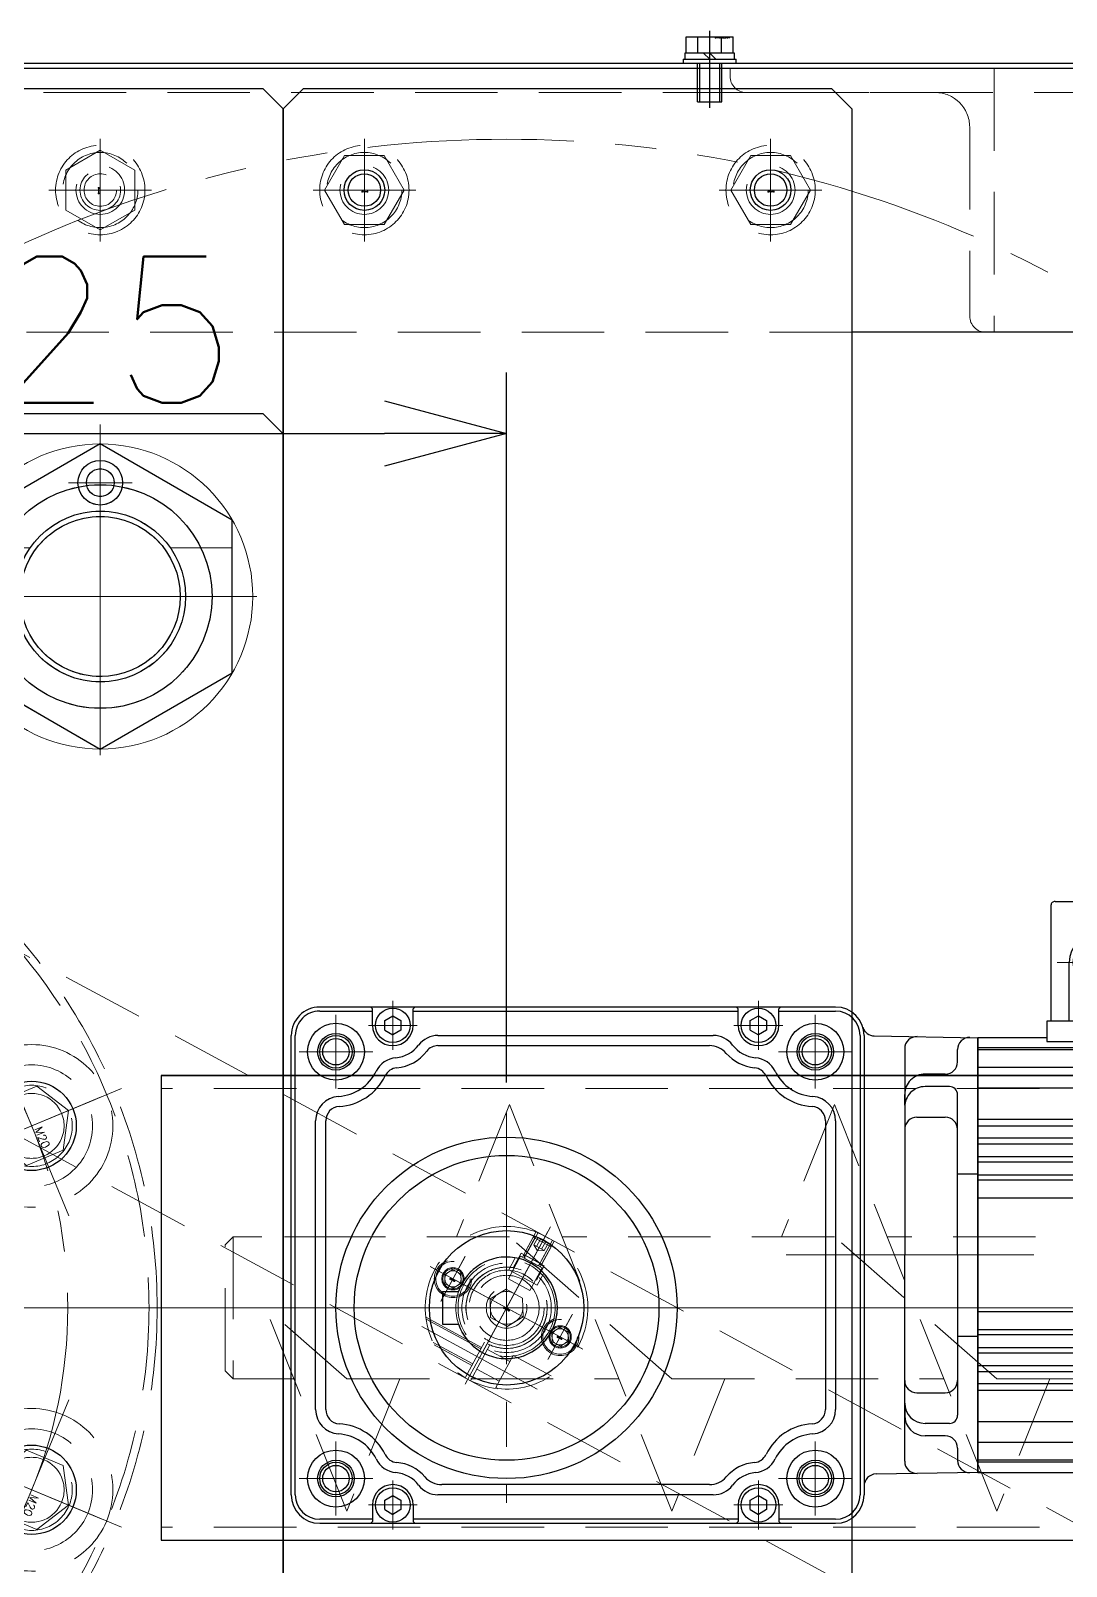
# Model space of a CAD drawing. Header units: millimetres. Extents: x 0 to 49006, y -7876 to 6995.
# Drawn here: x 4443.8 to 4698.7, y 6032.5 to 6410.3 of the extents above; entities that cross this region are included whole.
import ezdxf

# ---------------------------------------------------------------- set-up
doc = ezdxf.new("R2010")
doc.units = ezdxf.units.MM
doc.header["$LTSCALE"] = 3.2
doc.header["$PDMODE"] = 99
doc.header["$PDSIZE"] = 1
for name, pattern in [('CENTER2', [28.575, 19.05, -3.175, 3.175, -3.175]), ('HIDDEN', [9.525, 6.35, -3.175]), ('PHANTOM2', [31.75, 15.875, -3.175, 3.175, -3.175, 3.175, -3.175])]:
    doc.linetypes.add(name, pattern=pattern)
for name, color, linetype, lineweight in [('04_HIDDEN', 2, 'HIDDEN', 13), ('05_CENTER', 4, 'CENTER2', 13), ('06_PHANTOM', 2, 'PHANTOM2', 13), ('08_DIM', 3, 'Continuous', 13)]:
    doc.layers.add(name, color=color, linetype=linetype, lineweight=lineweight)
doc.layers.add('10_DRAFT', color=8, linetype='Continuous', lineweight=0, plot=False)
doc.layers.add('10_補助線', color=8, linetype='Continuous', lineweight=13, plot=False)
doc.styles.add('KSS_TXT', font='txt.shx', dxfattribs={"bigfont": 'extfont2.shx'})
doc.styles.add('KSS_TXT_L', font='txt.shx', dxfattribs={"height": 36, "bigfont": 'extfont2.shx'})
doc.dimstyles.new('KSS_DIM', dxfattribs={"dimscale": 12, "dimtxt": 3, "dimasz": 2.5, "dimexe": 1.25, "dimexo": 0.625, "dimtad": 1, "dimdsep": 46, "dimtxsty": 'KSS_TXT', "dimblk": 'OPEN30', "dimcen": 0, "dimazin": 2, "dimtfac": 0.75, "dimtmove": 0, "dimatfit": 3, "dimldrblk": 'OPEN30', "dimfxl": 1.25, "dimtolj": 1, "dimarcsym": 0})

# ---------------------------------------------------------------- blocks, each defined once
blk = doc.blocks.new('A$C58B96D6E_1_1')
at = {"color": 0}
for p, q in [((-450, 57.15), (-860, 57.15)), ((-860, 57.15), (-860, -57.15)), ((-450, -57.15), (-860, -57.15))]:
    blk.add_line(p, q, dxfattribs=at)
at = {"layer": '04_HIDDEN'}
for p, q in [((-400, 53.95), (-860, 53.95)), ((-400, -53.95), (-860, -53.95))]:
    blk.add_line(p, q, dxfattribs=at)
at = {"layer": '05_CENTER'}
blk.add_line((65, 0), (-869.41, 0), dxfattribs=at)
blk = doc.blocks.new('A$C20A5001D_1_1')
blk.add_blockref('A$C58B96D6E_1_1', (150, 0))
blk = doc.blocks.new('A$C0973135B_1_1')
at = {"color": 0}
for p, q in [((-1130, 50), (-1143, 17.5)), ((-1090, -50), (-1130, 50)), ((-1050, 50), (-1063, 17.5)), ((-1010, -50), (-1050, 50)), ((-1200, 15.5), (-1198, 17.5)), ((-1200, -15.5), (-1200, 15.5)), ((-1198, 17.5), (-1198, -17.5)), ((-1090, -17.5), (-1130, 17.5)), ((-1010, -17.5), (-1050, 17.5)), ((-1170, -17.5), (-1190, 0)), ((-1170, -50), (-1190, 0)), ((-1200, -15.5), (-1198, -17.5)), ((-1157, -17.5), (-1170, -50)), ((-1077, -17.5), (-1090, -50)), ((-997, -17.5), (-1010, -50))]:
    blk.add_line(p, q, dxfattribs=at)
for points in [[(-1165, 17.5), (-1198, 17.5)], [(-1130, 17.5), (-1197, 17.5)], [(-1050, 17.5), (-1117, 17.5)], [(-970, 17.5), (-1037, 17.5)], [(-1198, -17.5), (-1183, -17.5)], [(-1170, -17.5), (-1103, -17.5)], [(-1090, -17.5), (-1023, -17.5)], [(-1010, -17.5), (-943, -17.5)]]:
    blk.add_lwpolyline(points, dxfattribs=at)
at = {"layer": '10_DRAFT'}
blk.add_line((-1205.58, 0), (-55, 0), dxfattribs=at)
blk = doc.blocks.new('A$C27B61310_1_1')
for p, q in [((-460, 117.15), (-460, 2.85)), ((-460, 2.85), (-210, 2.85))]:
    blk.add_line(p, q)
blk.add_lwpolyline([(-210, 117.15), (-460, 117.15), (-460, 117.15), (-210, 117.15)], close=True)
at = {"layer": '04_HIDDEN'}
for name, p in [('A$C20A5001D_1_1', (250, 60)), ('A$C0973135B_1_1', (755.7, 60))]:
    blk.add_blockref(name, p, dxfattribs=at)
blk = doc.blocks.new('A$C71336A15_1_1')
at = {"color": 0}
for radius in [27.5, 21, 19.69]:
    blk.add_circle((0, 0), radius, dxfattribs=at)
at = {"layer": '05_CENTER'}
for p, q in [((0, 31.5), (0, -31.5)), ((-31.5, 0), (31.5, 0))]:
    blk.add_line(p, q, dxfattribs=at)
blk = doc.blocks.new('M6Za_1_1')
at = {"color": 0}
for radius in [5.5, 3.4]:
    blk.add_circle((0, 0), radius, dxfattribs=at)
at = {"layer": '05_CENTER'}
for p, q in [((0, -7.84), (0, 7.84)), ((7.84, 0), (-7.84, 0))]:
    blk.add_line(p, q, dxfattribs=at)
blk = doc.blocks.new('A$C51C205AC_1_1')
at = {"color": 0}
blk.add_lwpolyline([(-18.76, 32.5), (-37.53, 0), (-18.76, -32.5), (18.76, -32.5), (37.53, 0), (18.76, 32.5)], close=True, dxfattribs=at)
for radius in [21, 19.69]:
    blk.add_circle((0, 0), radius, dxfattribs=at)
at = {"layer": '04_HIDDEN'}
for p, q in [((-12, 32.5), (-12, 17.23)), ((-12, -32.5), (-12, -17.23))]:
    blk.add_line(p, q, dxfattribs=at)
at = {"layer": '05_CENTER'}
for p, q in [((0, 38.54), (0, -38.54)), ((-42.28, 0), (42.28, 0))]:
    blk.add_line(p, q, dxfattribs=at)
at = {"layer": '10_補助線'}
blk.add_circle((0, 0), 37.53, dxfattribs=at)
blk.add_blockref('M6Za_1_1', (-28, 0))
blk = doc.blocks.new('A$C2D89044D_1_1')
at = {"color": 0}
blk.add_lwpolyline([(-215, 170), (215, 170), (220, 165), (220, -165), (215, -170), (-215, -170), (-220, -165), (-220, 165)], close=True, dxfattribs=at)
blk.add_circle((-175, 125), 21, dxfattribs=at)
at = {"layer": '05_CENTER'}
for p, q in [((-175, 156.5), (-175, 93.5)), ((-206.5, 125), (-143.5, 125))]:
    blk.add_line(p, q, dxfattribs=at)
blk = doc.blocks.new('A$C38C1621E_1_1')
for name, p in [('A$C2D89044D_1_1', (0, 0)), ('A$C51C205AC_1_1', (-175, 125))]:
    blk.add_blockref(name, p)
at = {"layer": '04_HIDDEN'}
blk.add_blockref('A$C71336A15_1_1', (-175, 125), dxfattribs=at)
blk = doc.blocks.new('A$C41B401EE_1_1')
blk.add_blockref('A$C38C1621E_1_1', (0, 0))
blk = doc.blocks.new('A$C491655AE_1_1')
at = {"color": 0, "linetype": 'CENTER2'}
for p, q in [((0, -12.64), (0, 12.64)), ((-12.64, 0), (12.64, 0))]:
    blk.add_line(p, q, dxfattribs=at)
at = {"color": 0}
for p, q in [((-9.81, 0), (-4.91, 8.5)), ((-4.91, 8.5), (4.91, 8.5)), ((4.91, 8.5), (9.81, 0)), ((-4.91, -8.5), (-9.81, 0)), ((9.81, 0), (4.91, -8.5)), ((4.91, -8.5), (-4.91, -8.5))]:
    blk.add_line(p, q, dxfattribs=at)
for radius in [11, 9.25]:
    blk.add_circle((0, 0), radius, dxfattribs=at)
at = {"layer": '10_DRAFT', "style": 'KSS_TXT_L'}
blk.add_text('BT-M10', height=0.3, dxfattribs=at).set_placement((-0.7, -0.54))
blk = doc.blocks.new('M10Tz_1_1')
at = {"color": 0}
for radius in [5, 4]:
    blk.add_circle((0, 0), radius, dxfattribs=at)
at = {"layer": '05_CENTER'}
for p, q in [((0, -8.34), (0, 8.34)), ((8.34, 0), (-8.34, 0))]:
    blk.add_line(p, q, dxfattribs=at)
blk = doc.blocks.new('A$C65E52C81_1_1')
at = {"color": 0}
blk.add_lwpolyline([(-295, 170), (295, 170), (300, 165), (300, -165), (295, -170), (-295, -170), (-300, -165), (-300, 165)], close=True, dxfattribs=at)
for centre, radius in [((-175, 125), 21), ((-44.77, 108.09), 11), ((44.77, 108.09), 11)]:
    blk.add_circle(centre, radius, dxfattribs=at)
at = {"layer": '04_HIDDEN'}
blk.add_circle((0, 0), 139, dxfattribs=at)
at = {"layer": '05_CENTER'}
for p, q in [((-175, 156.5), (-175, 93.5)), ((0, -150.05), (0, 150.05)), ((-206.5, 125), (-143.5, 125)), ((-37.67, 90.94), (-51.88, 125.25)), ((37.67, 90.94), (51.88, 125.25))]:
    blk.add_line(p, q, dxfattribs=at)
blk.add_circle((0, 0), 117, dxfattribs=at)
at = {"layer": '04_HIDDEN'}
blk.add_blockref('M10Tz_1_1', (-275, 125), dxfattribs=at)
blk = doc.blocks.new('A$C3C06132C_1_1')
for name, p in [('A$C65E52C81_1_1', (0, 0)), ('A$C71336A15_1_1', (-175, 125))]:
    blk.add_blockref(name, p)
at = {"layer": '04_HIDDEN'}
for name, p in [('A$C51C205AC_1_1', (-175, 125)), ('A$C491655AE_1_1', (-275, 125))]:
    blk.add_blockref(name, p, dxfattribs=at)
blk = doc.blocks.new('A$C3E8602F1_1_1')
at = {"color": 0}
for centre, radius in [((-44.77, 108.09), 10), ((44.77, 108.09), 10), ((-44.77, 108.09), 8), ((44.77, 108.09), 8), ((-21.5, 37.24), 21), ((21.5, 37.24), 21), ((-108.09, 44.77), 10), ((108.09, 44.77), 10), ((-108.09, 44.77), 8), ((-21.5, 37.24), 15), ((21.5, 37.24), 15), ((108.09, 44.77), 8), ((-43, 0), 21), ((0, 0), 21), ((43, 0), 21), ((-43, 0), 15), ((0, 0), 15), ((43, 0), 15), ((-21.5, -37.24), 21), ((21.5, -37.24), 21), ((-21.5, -37.24), 15), ((21.5, -37.24), 15), ((-108.09, -44.77), 10), ((-108.09, -44.77), 8), ((108.09, -44.77), 10), ((108.09, -44.77), 8), ((-44.77, -108.09), 10), ((44.77, -108.09), 10), ((-44.77, -108.09), 8), ((44.77, -108.09), 8)]:
    blk.add_circle(centre, radius, dxfattribs=at)
at = {"layer": '04_HIDDEN'}
blk.add_circle((0, 0), 137, dxfattribs=at)
at = {"layer": '05_CENTER'}
for p, q in [((0, 145.1), (0, -145.1)), ((-51.18, 123.56), (-38.37, 92.63)), ((51.18, 123.56), (38.37, 92.63)), ((0, 8.48), (0, 69.52)), ((-6.24, 10.81), (-36.76, 63.67)), ((6.24, 10.81), (36.76, 63.67)), ((-123.56, 51.18), (-92.63, 38.37)), ((123.56, 51.18), (92.63, 38.37)), ((-145.1, 0), (145.1, 0)), ((-6.24, -10.81), (-36.76, -63.67)), ((6.24, -10.81), (36.76, -63.67)), ((-123.56, -51.18), (-92.63, -38.37)), ((123.56, -51.18), (92.63, -38.37)), ((-51.18, -123.56), (-38.37, -92.63)), ((51.18, -123.56), (38.37, -92.63))]:
    blk.add_line(p, q, dxfattribs=at)
for radius in [117, 43]:
    blk.add_circle((0, 0), radius, dxfattribs=at)
at = {"layer": '10_DRAFT'}
blk.add_circle((0, 0), 63, dxfattribs=at)
blk = doc.blocks.new('M20CBv_1_1')
at = {"color": 0, "linetype": 'CENTER2'}
for p, q in [((0, -23.98), (0, 23.98)), ((23.98, 0), (-23.98, 0))]:
    blk.add_line(p, q, dxfattribs=at)
at = {"color": 0}
blk.add_lwpolyline([(-8.5, 4.91), (-8.5, -4.91), (0, -9.81), (8.5, -4.91), (8.5, 4.91), (0, 9.81)], close=True, dxfattribs=at)
for radius in [20, 15]:
    blk.add_circle((0, 0), radius, dxfattribs=at)
at = {"layer": '10_DRAFT', "style": 'KSS_TXT'}
blk.add_text('M20', height=2, dxfattribs=at).set_placement((0.89, 0.32))
blk = doc.blocks.new('*U169')
at = {"rotation": 22.5}
blk.add_blockref('M20CBv_1_1', (0, 0), dxfattribs=at)
blk = doc.blocks.new('A$C418B5A05_1_1')
at = {"color": 0, "linetype": 'ByBlock', "lineweight": -2, "transparency": 16777216}
for p, rotation in [((44.77, 108.09), 314.9999999999999), ((-108.09, 44.77), 44.99999999999996), ((108.09, 44.77), 270), ((108.09, -44.77), 224.9999999999999), ((-108.09, -44.77), 90), ((-44.77, -108.09), 134.9999999999999), ((44.77, -108.09), 180)]:
    blk.add_blockref('*U169', p, dxfattribs=dict(at, rotation=rotation))
blk.add_blockref('A$C3E8602F1_1_1', (0, 0))
blk.add_blockref('*U169', (-44.77, 108.09), dxfattribs=at)
blk = doc.blocks.new('A$C6C7143FB_1_1')
blk.add_blockref('A$C3C06132C_1_1', (0, 0))
at = {"layer": '04_HIDDEN'}
blk.add_blockref('A$C418B5A05_1_1', (0, 0), dxfattribs=at)
blk = doc.blocks.new('A$C402B3D07_1_1')
at = {"color": 0}
for p, q in [((0, 0), (-65, 0)), ((-65, -2), (-65, 0)), ((0, 0), (0, -65)), ((-61, -6), (-14.5, -6)), ((-6, -14.5), (-6, -61)), ((-2, -65), (0, -65))]:
    blk.add_line(p, q, dxfattribs=at)
for centre, radius, start, end in [((-61, -2), 4, 180, 270), ((-14.5, -14.5), 8.5, 0, 90), ((-2, -61), 4, 180, 270)]:
    blk.add_arc(centre, radius, start, end, dxfattribs=at)
blk = doc.blocks.new('A$C64152858_1_1')
at = {"color": 0}
blk.add_lwpolyline([(-795, 300), (-1215, 300), (-1215, 365), (-35, 365), (-35, 300), (-315, 300)], dxfattribs=at)
for centre in [(-500, 335), (-435, 335), (-335, 335)]:
    blk.add_circle(centre, 6, dxfattribs=at)
at = {"layer": '04_HIDDEN'}
for p, q in [((-353, 359), (-353, 365)), ((-352.5, 359), (-352.5, 365)), ((-347.5, 359), (-347.5, 365)), ((-347, 359), (-347, 365)), ((-1215, 359), (-35, 359))]:
    blk.add_line(p, q, dxfattribs=at)
blk.add_lwpolyline([(-315, 300), (-795, 300)], dxfattribs=at)
at = {"layer": '05_CENTER'}
for p, q in [((-350, 356.81), (-350, 367.19)), ((-500, 325.66), (-500, 344.34)), ((-435, 325.66), (-435, 344.34)), ((-335, 325.66), (-335, 344.34)), ((-490.66, 335), (-509.34, 335)), ((-425.66, 335), (-444.34, 335)), ((-325.66, 335), (-344.34, 335)), ((-1300.31, 60), (668.48, 60))]:
    blk.add_line(p, q, dxfattribs=at)
at = {"layer": '04_HIDDEN'}
blk.add_blockref('A$C402B3D07_1_1', (-280, 365), dxfattribs=at)
blk = doc.blocks.new('A$C0E863C3F_1_1')
at = {"color": 0}
blk.add_lwpolyline([(-25, 1.2), (775, 1.2), (775, 0), (-25, 0)], close=True, dxfattribs=at)
at = {"layer": '05_CENTER'}
blk.add_line((500, -5.25), (500, 6.43), dxfattribs=at)
blk = doc.blocks.new('A$C27070EE7_1_1')
at = {"color": 0, "linetype": 'CENTER2'}
blk.add_line((0, -11), (0, 8), dxfattribs=at)
at = {"color": 0}
for p, q in [((-5.77, 2.5), (-5.77, 6.5)), ((-5.77, 6.5), (5.77, 6.5)), ((-2.89, 2.5), (-2.89, 6.5)), ((2.89, 2.5), (2.89, 6.5)), ((5.77, 2.5), (5.77, 6.5)), ((-6.5, 1), (6.5, 1)), ((-6.5, 1), (-6.5, 0)), ((-6.5, 0), (6.5, 0)), ((-6.1, 2.5), (-6.1, 1)), ((6.1, 2.5), (-6.1, 2.5)), ((0, 1), (-1.5, 2.5)), ((0, 2.5), (1.5, 1)), ((6.1, 1), (6.1, 2.5)), ((6.5, 0), (6.5, 1))]:
    blk.add_line(p, q, dxfattribs=at)
at = {"color": 0, "linetype": 'HIDDEN'}
for p, q in [((-3, -9.5), (-3, 0)), ((-2.46, -9.5), (-2.46, 0)), ((2.46, -9.5), (2.46, 0)), ((3, -9.5), (3, 0)), ((-3, -9.5), (3, -9.5))]:
    blk.add_line(p, q, dxfattribs=at)
at = {"layer": '10_DRAFT', "style": 'KSS_TXT_L'}
blk.add_text('BT-M6x12L,SW,PW', height=0.3, dxfattribs=at).set_placement((1.27, 6.16))
blk = doc.blocks.new('GM-SHYF-RH 0.2kW、1／30、200V、60Hza_1_1')
at = {"color": 0}
for p, q in [((46, 53), (-81, 53)), ((-67, 52.6), (-67.4, 53)), ((-56.6, 53), (-57, 52.6)), ((23, 52.6), (22.6, 53)), ((33.4, 53), (33, 52.6)), ((-81, 52), (-67, 52)), ((-67, 48.5), (-67, 52.6)), ((-57, 48.5), (-57, 52.6)), ((-57, 52), (23, 52)), ((23, 48.5), (23, 52.6)), ((33, 48.5), (33, 52.6)), ((33, 52), (46, 52)), ((-200, 46), (-229.5, 46)), ((-200, 46), (-200, -13)), ((-88, -67), (-88, 46)), ((-87, -67), (-87, 46)), ((-50.88, 46), (16.88, 46)), ((52, 46), (52, -67)), ((53, 46), (53, -67)), ((-241.32, 42.27), (-248.89, 36.97)), ((-49.93, 43.5), (-6.61, 43.5)), ((-6.61, 43.5), (15.93, 43.5)), ((-116, 40.5), (-200, 40.5)), ((-200, 38), (-116, 38)), ((-90.95, 40.88), (-116, 40.45)), ((-116, -13), (-116, 40.5)), ((-116, 40.5), (-116, -13)), ((-250, 34.84), (-250, -13)), ((-213, 37.32), (-211, 36.14)), ((-211, 36.14), (-213, 34.49)), ((-209, 37.32), (-211, 36.14)), ((-211, 36.14), (-209, 34.49)), ((-200, 37.5), (-116, 37.5)), ((-111, 34.5), (-111, 37.53)), ((-98, 37.76), (-98, -13)), ((-200, 33.13), (-116, 33.13)), ((-108, 31.5), (-103, 31.5)), ((-200, 28.04), (-116, 28.04)), ((-109, 28.43), (-103, 28.43)), ((-98, 23.89), (-98, 26.5)), ((-111, -13), (-111, 26.43)), ((-81, -46.03), (-81, 25.03)), ((-78.5, -46.03), (-78.5, 25.03)), ((44.5, 25.03), (44.5, -46.03)), ((47, 25.03), (47, -46.03)), ((-200, 20.3), (-116, 20.3)), ((-101, 20.89), (-108, 20.89)), ((-200, 18.71), (-116, 18.71)), ((-200, 15.76), (-116, 15.76)), ((-200, 14.28), (-116, 14.28)), ((-200, 11.18), (-116, 11.18)), ((-200, 9.84), (-116, 9.84)), ((-200, 6.63), (-116, 6.63)), ((-200, 5.39), (-116, 5.39)), ((-111, 7), (-116, 7)), ((15.8, 4), (11.84, 4)), ((15.8, -4), (15.8, 4)), ((-200, 1), (-116, 1)), ((15.8, -4), (11.84, -4)), ((-250, -60.84), (-250, -13)), ((-200, -64.34), (-200, -13)), ((-116, -13), (-116, -66.5)), ((-116, -66.5), (-116, -13)), ((-111, -13), (-111, -52.43)), ((-98, -63.76), (-98, -13)), ((-200, -27), (-116, -27)), ((-200, -31.39), (-116, -31.39)), ((-200, -32.63), (-116, -32.63)), ((-111, -33), (-116, -33)), ((-200, -35.84), (-116, -35.84)), ((-200, -37.18), (-116, -37.18)), ((-200, -40.28), (-116, -40.28)), ((-200, -41.76), (-116, -41.76)), ((-200, -44.71), (-116, -44.71)), ((-200, -46.3), (-116, -46.3)), ((-101, -46.89), (-108, -46.89)), ((-98, -49.89), (-98, -52.5)), ((-200, -54.04), (-116, -54.04)), ((-109, -54.43), (-103, -54.43)), ((-200, -59.13), (-116, -59.13)), ((-108, -57.5), (-103, -57.5)), ((-241.32, -68.27), (-248.89, -62.97)), ((-211, -62.14), (-213, -60.49)), ((-213, -63.32), (-211, -62.14)), ((-211, -62.14), (-209, -60.49)), ((-209, -63.32), (-211, -62.14)), ((-200, -63.5), (-116, -63.5)), ((-200, -64), (-116, -64)), ((-111, -60.5), (-111, -63.53)), ((-208, -70.5), (-208, -67.51)), ((-207, -67.34), (-203, -67.34)), ((-133, -65.5), (-200.23, -65.5)), ((-133, -70.5), (-133, -65.5)), ((-116, -66.5), (-133, -66.5)), ((-90.52, -66.89), (-116, -66.45)), ((16.88, -67), (-50.88, -67)), ((16.88, -64.5), (-49.93, -64.5)), ((-210, -72), (-210, -70.34)), ((-208, -70.5), (-133, -70.5)), ((-207, -99), (-207, -70.5)), ((-202.5, -70.5), (-202.5, -85)), ((-188.5, -70.5), (-188.5, -85)), ((-152.5, -70.5), (-152.5, -85)), ((-138.5, -70.5), (-138.5, -85)), ((-134, -99), (-134, -70.5)), ((-67, -69.5), (-67, -73.6)), ((-57, -69.5), (-57, -73.6)), ((23, -69.5), (23, -73.6)), ((33, -69.5), (33, -73.6)), ((-210, -72), (-229.5, -72)), ((-67, -73), (-81, -73)), ((-81, -74), (46, -74)), ((-67, -73.6), (-67.4, -74)), ((23, -73), (-57, -73)), ((-57, -73.6), (-56.6, -74)), ((23, -73.6), (22.6, -74)), ((46, -73), (33, -73)), ((33, -73.6), (33.4, -74)), ((-135, -100), (-206, -100)), ((-149, -100.5), (-149, -100)), ((-149, -100.5), (-141, -100.5)), ((-141, -100.5), (-141, -100))]:
    blk.add_line(p, q, dxfattribs=at)
at = {"color": 0, "linetype": 'Continuous'}
for p, q in [((-64, 49.65), (-62, 50.81)), ((-64, 47.35), (-64, 49.65)), ((-60, 49.65), (-62, 50.81)), ((-60, 49.65), (-60, 47.35)), ((26, 49.65), (28, 50.81)), ((26, 47.35), (26, 49.65)), ((30, 49.65), (28, 50.81)), ((30, 49.65), (30, 47.35)), ((-62, 46.19), (-64, 47.35)), ((-60, 47.35), (-62, 46.19)), ((28, 46.19), (26, 47.35)), ((30, 47.35), (28, 46.19)), ((-64, -68.35), (-62, -67.19)), ((-60, -68.35), (-62, -67.19)), ((26, -68.35), (28, -67.19)), ((30, -68.35), (28, -67.19)), ((-64, -70.65), (-64, -68.35)), ((-62, -71.81), (-64, -70.65)), ((-60, -70.65), (-62, -71.81)), ((-60, -68.35), (-60, -70.65)), ((26, -70.65), (26, -68.35)), ((28, -71.81), (26, -70.65)), ((30, -70.65), (28, -71.81)), ((30, -68.35), (30, -70.65))]:
    blk.add_line(p, q, dxfattribs=at)
at = {"color": 0}
for points in [[(-206.3, 34.33), (-206.39, 35.03), (-206.66, 35.71), (-207.09, 36.33), (-207.68, 36.88), (-208.39, 37.32), (-209.2, 37.66), (-210.08, 37.86), (-211, 37.93), (-211.92, 37.86), (-212.8, 37.66), (-213.61, 37.32), (-214.32, 36.88), (-214.91, 36.33), (-215.34, 35.71), (-215.61, 35.03), (-215.7, 34.33), (-215.61, 33.62), (-215.34, 32.95), (-214.91, 32.33), (-214.32, 31.78), (-213.61, 31.33), (-212.8, 31), (-211.92, 30.79), (-211, 30.72), (-210.08, 30.79), (-209.2, 31), (-208.39, 31.33), (-207.68, 31.78), (-207.09, 32.33), (-206.66, 32.95), (-206.39, 33.62)], [(-206.3, -60.33), (-206.39, -59.62), (-206.66, -58.95), (-207.09, -58.33), (-207.68, -57.78), (-208.39, -57.33), (-209.2, -57), (-210.08, -56.79), (-211, -56.72), (-211.92, -56.79), (-212.8, -57), (-213.61, -57.33), (-214.32, -57.78), (-214.91, -58.33), (-215.34, -58.95), (-215.61, -59.62), (-215.7, -60.33), (-215.61, -61.03), (-215.34, -61.71), (-214.91, -62.33), (-214.32, -62.88), (-213.61, -63.32), (-212.8, -63.66), (-211.92, -63.86), (-211, -63.93), (-210.08, -63.86), (-209.2, -63.66), (-208.39, -63.32), (-207.68, -62.88), (-207.09, -62.33), (-206.66, -61.71), (-206.39, -61.03)]]:
    blk.add_lwpolyline(points, close=True, dxfattribs=at)
at = {"color": 0, "linetype": 'Continuous'}
for centre in [(-62, 48.5), (28, 48.5), (-62, -69.5), (28, -69.5)]:
    blk.add_circle(centre, 4.25, dxfattribs=at)
at = {"color": 0}
for centre, radius in [((-76, 42), 7), ((-76, 42), 4.5), ((42, 42), 7), ((42, 42), 4.5), ((0, 0), 42), ((0, 0), 37.5), ((0, 0), 19), ((-76, -63), 7), ((42, -63), 7), ((-76, -63), 4.5), ((42, -63), 4.5), ((-145.5, -85), 6)]:
    blk.add_circle(centre, radius, dxfattribs=at)
for centre, radius, start, end in [((-81, 46), 7, 90, 180), ((46, 46), 7, 0, 90), ((-81, 46), 6, 90, 180), ((46, 46), 6, 0, 90), ((-229.5, 25.4), 20.6, 90, 125), ((-62, 48.5), 5, 180, 0), ((-50.88, 40), 6, 90, 142.6165), ((16.88, 40), 6, 37.3835, 90), ((28, 48.5), 5, 180, 0), ((-91, 43.88), 3, 271, 0), ((-62, 48.5), 8, 275.2677, 322.6165), ((-62, 48.5), 10.5, 275.2677, 318.9853), ((-49.93, 38), 5.5, 90, 138.9853), ((15.93, 38), 5.5, 41.0147, 90), ((28, 48.5), 10.5, 221.0147, 264.7323), ((28, 48.5), 8, 217.3835, 264.7323), ((-114, 37.53), 3, 0, 91), ((-101, 37.76), 3, 0, 91), ((-60.71, 34.56), 6, 95.2677, 154.0431), ((-60.71, 34.56), 3.5, 95.2677, 154.0431), ((26.71, 34.56), 3.5, 25.9569, 84.7323), ((26.71, 34.56), 6, 25.9569, 84.7323), ((-247.4, 34.84), 2.6, 125, 180), ((-108, 34.5), 3, 180, 270), ((-76, 42), 11, 273.3723, 334.0431), ((-76, 42), 13.5, 273.3723, 334.0431), ((42, 42), 13.5, 205.9569, 266.6277), ((42, 42), 11, 205.9569, 266.6277), ((-103, 26.5), 5, 0, 90), ((-75, 25.03), 6, 93.3723, 180), ((41, 25.03), 6, 0, 86.6277), ((-109, 26.43), 2, 90, 180), ((-103, 23.43), 5, 0, 90), ((-75, 25.03), 3.5, 93.3723, 180), ((41, 25.03), 3.5, 0, 86.6277), ((-108, 17.89), 3, 90, 180), ((-101, 17.89), 3, 0, 90), ((0, 0), 12.5, 18.6629, 341.3371), ((-108, -43.89), 3, 180, 270), ((-101, -43.89), 3, 270, 0), ((-75, -46.03), 6, 180, 266.6277), ((-75, -46.03), 3.5, 180, 266.6277), ((41, -46.03), 3.5, 273.3723, 0), ((41, -46.03), 6, 273.3723, 0), ((-109, -52.43), 2, 180, 270), ((-103, -49.43), 5, 270, 0), ((-103, -52.5), 5, 270, 0), ((-76, -63), 11, 25.9569, 86.6277), ((-76, -63), 13.5, 25.9569, 86.6277), ((42, -63), 13.5, 93.3723, 154.0431), ((42, -63), 11, 93.3723, 154.0431), ((-108, -60.5), 3, 90, 180), ((-60.71, -55.56), 6, 205.9569, 264.7323), ((-60.71, -55.56), 3.5, 205.9569, 264.7323), ((-62, -69.5), 10.5, 41.0147, 84.7323), ((28, -69.5), 10.5, 95.2677, 142.6165), ((26.71, -55.56), 3.5, 275.2677, 334.0431), ((26.71, -55.56), 6, 275.2677, 334.0431), ((-247.4, -60.84), 2.6, 180, 235), ((-114, -63.53), 3, 269, 0), ((-101, -63.76), 3, 269, 0), ((-62, -69.5), 8, 37.3835, 84.7323), ((-49.93, -59), 5.5, 221.0147, 270), ((16.88, -61), 3.5, 270, 322.6165), ((28, -69.5), 8, 95.2677, 142.6165), ((-207, -70.34), 3, 90, 180), ((-203, -64.34), 3, 270, 0), ((-90.57, -69.89), 3, 16.8096, 89), ((-81, -67), 7, 180, 270), ((-81, -67), 6, 180, 270), ((-62, -69.5), 5, 0, 180), ((-50.88, -61), 6, 217.3835, 270), ((16.88, -61), 6, 270, 322.6165), ((28, -69.5), 5, 0, 180), ((46, -67), 6, 270, 0), ((46, -67), 7, 270, 0), ((-229.5, -51.4), 20.6, 235, 270), ((-195.5, -85), 7, 180, 0), ((-145.5, -85), 7, 180, 0), ((-206, -99), 1, 180, 270), ((-135, -99), 1, 270, 0)]:
    blk.add_arc(centre, radius, start, end, dxfattribs=at)
at = {"layer": '05_CENTER', "color": 0}
for p, q in [((-62, 54.52), (-62, 42.48)), ((28, 54.52), (28, 42.48)), ((-76, 51.08), (-76, 32.92)), ((42, 51.08), (42, 32.92)), ((-55.98, 48.5), (-68.02, 48.5)), ((0, -47.09), (0, 47.2)), ((34.02, 48.5), (21.99, 48.5)), ((-66.92, 42), (-85.08, 42)), ((51.08, 42), (32.92, 42)), ((-46.9, 0), (46.9, 0)), ((-68.79, -13), (-256.97, -13)), ((-76, -53.92), (-76, -72.08)), ((42, -53.92), (42, -72.08)), ((-66.92, -63), (-85.08, -63)), ((-62, -63.49), (-62, -75.52)), ((28, -63.49), (28, -75.52)), ((51.08, -63), (32.92, -63)), ((-195.5, -67.72), (-195.5, -95.7)), ((-145.5, -67.72), (-145.5, -95.7)), ((-55.98, -69.5), (-68.02, -69.5)), ((34.02, -69.5), (21.99, -69.5)), ((-204.81, -85), (-185.62, -85)), ((-155.91, -85), (-135.54, -85))]:
    blk.add_line(p, q, dxfattribs=at)
blk = doc.blocks.new('M8Tz_1_1')
at = {"color": 0}
for radius in [4, 3.25]:
    blk.add_circle((0, 0), radius, dxfattribs=at)
at = {"layer": '05_CENTER'}
for p, q in [((0, -6.92), (0, 6.92)), ((6.92, 0), (-6.92, 0))]:
    blk.add_line(p, q, dxfattribs=at)
blk = doc.blocks.new('A$C76444595_1_1')
at = {"color": 0}
blk.add_lwpolyline([(-125, 575), (5, 575), (10, 570), (10, -20), (5, -25), (-125, -25), (-130, -20), (-130, 570)], close=True, dxfattribs=at)
blk.add_circle((-75, 275), 37.5, dxfattribs=at)
at = {"layer": '05_CENTER'}
for p, q in [((-75, 322.96), (-75, 227.04)), ((-27.04, 275), (-122.96, 275))]:
    blk.add_line(p, q, dxfattribs=at)
at = {"color": 0}
for p in [(-110, 550), (-10, 550)]:
    blk.add_blockref('M10Tz_1_1', p, dxfattribs=at)
at = {"rotation": 180}
for p in [(-117, 338), (1, 338), (-117, 233), (1, 233)]:
    blk.add_blockref('M8Tz_1_1', p, dxfattribs=at)
blk = doc.blocks.new('SCSM 20-12a_1_1')
at = {"color": 0}
for p, q in [((-3.25, 9.46), (-3.25, 13.5)), ((-3.25, 13.5), (3.25, 13.5)), ((3.25, 13.5), (3.25, 9.46)), ((-0.75, -9.97), (-0.75, -19.99)), ((0.75, -9.97), (0.75, -19.99))]:
    blk.add_line(p, q, dxfattribs=at)
for centre in [(-15, 0), (15, 0)]:
    blk.add_circle(centre, 2.75, dxfattribs=at)
for radius, start, end in [(20, 272.1491, 267.8509), (10, 108.9656, 265.6988), (10, 274.3012, 71.0344)]:
    blk.add_arc((0, 0), radius, start, end, dxfattribs=at)
at = {"layer": '04_HIDDEN', "color": 0}
for p, q in [((0.75, -11.25), (7, -11.25)), ((7, -9.5), (17.6, -9.5)), ((7, -9.5), (7, -18.5)), ((-16.36, -11.5), (-0.75, -11.5)), ((-16.07, -11.9), (-0.75, -11.9)), ((-11.87, -16.1), (-0.75, -16.1)), ((-11.3, -16.5), (-0.75, -16.5)), ((0.75, -16.75), (7, -16.75)), ((7, -18.5), (7.6, -18.5))]:
    blk.add_line(p, q, dxfattribs=at)
at = {"layer": '05_CENTER', "color": 0}
for p, q in [((0, 21.38), (0, -21.38)), ((-15, 6.32), (-15, -6.32)), ((15, 6.32), (15, -6.32)), ((-21.38, 0), (21.38, 0)), ((-16.16, -14), (16.16, -14))]:
    blk.add_line(p, q, dxfattribs=at)
blk = doc.blocks.new('M5tz_1_1')
at = {"color": 0}
for radius in [2.5, 2.5, 2]:
    blk.add_circle((0, 0), radius, dxfattribs=at)
blk.add_circle((0, 0), 2)
at = {"layer": '05_CENTER'}
for p, q in [((0, -5.06), (0, 5.06)), ((5.06, 0), (-5.06, 0))]:
    blk.add_line(p, q, dxfattribs=at)
blk = doc.blocks.new('A$C255F5867_1_1')
for p, q in [((-3, 12.8), (3, 12.8)), ((3, 12.8), (3, 9.54))]:
    blk.add_line(p, q)
at = {"color": 0}
blk.add_lwpolyline([(-282.5, -20), (282.5, -20), (287.5, -15), (287.5, 15), (282.5, 20), (-282.5, 20), (-287.5, 15), (-287.5, -15)], close=True, dxfattribs=at)
blk.add_lwpolyline([(-3, 9.54), (-3, 9.54), (-3, 12.8), (-3, 12.8)], close=True)
blk.add_arc((0, 0), 10, 107.4576, 72.5424, dxfattribs=at)
at = {"layer": '04_HIDDEN'}
for p, q in [((-2.5, 20), (-2.5, 12.8)), ((-2, 20), (-2, 12.8)), ((2, 20), (2, 12.8)), ((2.5, 20), (2.5, 12.8))]:
    blk.add_line(p, q, dxfattribs=at)
at = {"layer": '05_CENTER'}
for p, q in [((0, -12.47), (0, 22.68)), ((12.01, 0), (-12.01, 0))]:
    blk.add_line(p, q, dxfattribs=at)
for p in [(-15, 0), (15, 0)]:
    blk.add_blockref('M5tz_1_1', p)
blk = doc.blocks.new('A$C22321654_1_1')
at = {"color": 0}
for p, q in [((8.5, -4), (8.5, 4)), ((8.5, 4), (11.84, 4)), ((11.84, -4), (8.5, -4))]:
    blk.add_line(p, q, dxfattribs=at)
for radius in [12.5, 5, 4]:
    blk.add_circle((0, 0), radius, dxfattribs=at)
at = {"layer": '04_HIDDEN'}
for p, q in [((9.54, 3), (6.5, 3)), ((6.5, 3), (6.5, -3)), ((9.54, -3), (6.5, -3))]:
    blk.add_line(p, q, dxfattribs=at)
for radius in [11.95, 10]:
    blk.add_circle((0, 0), radius, dxfattribs=at)
at = {"layer": '05_CENTER'}
for p, q in [((0, -14.84), (0, 14.84)), ((14.84, 0), (-14.84, 0))]:
    blk.add_line(p, q, dxfattribs=at)
blk = doc.blocks.new('A$C5F0121D9_1_1')
at = {"color": 0, "linetype": 'CENTER2'}
for p, q in [((0, -6.08), (0, 6.08)), ((-6.08, 0), (6.08, 0))]:
    blk.add_line(p, q, dxfattribs=at)
at = {"color": 0}
for p, q in [((-2.31, 0), (-1.15, 2)), ((-1.15, -2), (-2.31, 0)), ((-1.15, 2), (1.15, 2)), ((1.15, 2), (2.31, 0)), ((2.31, 0), (1.15, -2)), ((1.15, -2), (-1.15, -2))]:
    blk.add_line(p, q, dxfattribs=at)
for radius in [4.6, 4.25]:
    blk.add_circle((0, 0), radius, dxfattribs=at)
at = {"layer": '10_DRAFT', "style": 'KSS_TXT_L'}
blk.add_text('CS-M5', height=0.3, dxfattribs=at).set_placement((-0.71, -0.45))
blk = doc.blocks.new('A$C1D447185_1_1')
at = {"color": 0, "linetype": 'CENTER2'}
for p, q in [((0, -14), (0, 14)), ((-14, 0), (14, 0))]:
    blk.add_line(p, q, dxfattribs=at)
at = {"color": 0}
for p, q in [((-4.62, 0), (-2.31, 4)), ((-2.31, 4), (2.31, 4)), ((2.31, 4), (4.62, 0)), ((-2.31, -4), (-4.62, 0)), ((4.62, 0), (2.31, -4)), ((2.31, -4), (-2.31, -4))]:
    blk.add_line(p, q, dxfattribs=at)
for radius in [11, 9.25, 8]:
    blk.add_circle((0, 0), radius, dxfattribs=at)
at = {"layer": '10_DRAFT', "style": 'KSS_TXT_L'}
blk.add_text('CS-M10', height=0.3, dxfattribs=at).set_placement((-0.7, -0.46))
blk = doc.blocks.new('MSSF5-6b_1_1')
at = {"color": 0, "linetype": 'CENTER2'}
blk.add_line((-7, 0), (1.15, 0), dxfattribs=at)
at = {"color": 0}
for p, q in [((-6, 2.07), (-5.57, 2.5)), ((-6, 2.07), (-0.32, 2.07)), ((-6, 2.07), (-6, -2.07)), ((-5.57, 2.5), (-0.75, 2.5)), ((-5.57, -2.5), (-5.57, 2.5)), ((-0.75, 2.5), (0, 1.75)), ((-0.75, -2.5), (-0.75, 2.5)), ((0, 1.75), (0, -1.75)), ((-6, -2.07), (-0.32, -2.07)), ((-6, -2.07), (-5.57, -2.5)), ((-5.57, -2.5), (-0.75, -2.5)), ((-3.69, -2.07), (-3.69, -2.07)), ((-1.37, -2.07), (-1.37, -2.07)), ((-0.75, -2.5), (0, -1.75))]:
    blk.add_line(p, q, dxfattribs=at)
at = {"color": 0, "linetype": 'HIDDEN'}
for p, q in [((-6, 1.44), (-4, 1.44)), ((-6, 0.72), (-4, 0.72)), ((-4, 1.44), (-3.17, 0)), ((-4, 1.44), (-4, -1.44)), ((-4, -1.44), (-3.17, 0)), ((-6, -0.72), (-4, -0.72)), ((-6, -1.44), (-4, -1.44))]:
    blk.add_line(p, q, dxfattribs=at)
blk = doc.blocks.new('A$C6DB072BA_1_1')
for name in ['A$C255F5867_1_1', 'A$C1D447185_1_1']:
    blk.add_blockref(name, (0, 0))
at = {"rotation": 90}
blk.add_blockref('A$C22321654_1_1', (0, 0), dxfattribs=at)
at = {"layer": '04_HIDDEN', "color": 4}
blk.add_blockref('SCSM 20-12a_1_1', (0, 0), dxfattribs=at)
at = {"layer": '04_HIDDEN', "color": 4, "rotation": 270}
blk.add_blockref('MSSF5-6b_1_1', (0, 12.8), dxfattribs=at)
at = {"layer": '04_HIDDEN'}
for p in [(-15, 0), (15, 0)]:
    blk.add_blockref('A$C5F0121D9_1_1', p, dxfattribs=at)
blk = doc.blocks.new('A$C491655AE_1_1_2_1')
at = {"color": 0, "linetype": 'CENTER2'}
for p, q in [((0, -12.64), (0, 12.64)), ((-12.64, 0), (12.64, 0))]:
    blk.add_line(p, q, dxfattribs=at)
at = {"color": 0}
for p, q in [((-9.81, 0), (-4.91, 8.5)), ((-4.91, 8.5), (4.91, 8.5)), ((4.91, 8.5), (9.81, 0)), ((-4.91, -8.5), (-9.81, 0)), ((9.81, 0), (4.91, -8.5)), ((4.91, -8.5), (-4.91, -8.5))]:
    blk.add_line(p, q, dxfattribs=at)
for radius in [11, 9.25]:
    blk.add_circle((0, 0), radius, dxfattribs=at)
at = {"layer": '10_DRAFT', "style": 'KSS_TXT_L'}
blk.add_text('BT-M10', height=0.3, dxfattribs=at).set_placement((-0.7, -0.54))
blk = doc.blocks.new('A$C44A32885_1_1')
at = {"layer": '06_PHANTOM'}
blk.add_circle((-65, 275), 287.5, dxfattribs=at)
blk.add_blockref('A$C76444595_1_1', (10, 0))
at = {"color": 4, "rotation": 180}
blk.add_blockref('GM-SHYF-RH 0.2kW、1／30、200V、60Hza_1_1', (-65, 275), dxfattribs=at)
at = {"layer": '04_HIDDEN'}
for p in [(-100, 550), (0, 550)]:
    blk.add_blockref('A$C491655AE_1_1_2_1', p, dxfattribs=at)
at = {"layer": '04_HIDDEN', "rotation": 331.5805172463486}
blk.add_blockref('A$C6DB072BA_1_1', (-65, 275), dxfattribs=at)
blk = doc.blocks.new('_Open30')
at = {"color": 0, "linetype": 'ByBlock', "lineweight": -2}
for p, q in [((-1, 0.268), (0, 0)), ((0, 0), (-1, -0.268)), ((0, 0), (-1, 0))]:
    blk.add_line(p, q, dxfattribs=at)
blk = doc.blocks.new('*D1090')
at = {"layer": '08_DIM', "color": 0, "lineweight": -2, "transparency": 16777216}
for p, q in [((4335.93, 6247.67), (4335.93, 6326.24)), ((4560.93, 6151.59), (4560.93, 6326.24)), ((4365.93, 6311.24), (4530.93, 6311.24))]:
    blk.add_line(p, q, dxfattribs=at)
at = {"layer": 'Defpoints', "color": 0, "transparency": 16777216}
for p in [(4560.93, 6311.24), (4335.93, 6240.17), (4560.93, 6144.09)]:
    blk.add_point(p, dxfattribs=at)
at = {"layer": '08_DIM', "color": 0, "lineweight": -2, "transparency": 16777216, "xscale": 30, "yscale": 30, "zscale": 30, "rotation": 180}
blk.add_blockref('_Open30', (4335.93, 6311.24), dxfattribs=at)
at = {"layer": '08_DIM', "color": 0, "lineweight": -2, "transparency": 16777216, "xscale": 30, "yscale": 30, "zscale": 30}
blk.add_blockref('_Open30', (4560.93, 6311.24), dxfattribs=at)
at = {"layer": '08_DIM', "color": 0, "transparency": 16777216, "insert": (4448.43, 6336.77), "char_height": 36, "attachment_point": 5, "style": 'KSS_TXT'}
blk.add_mtext('\\A1;225', dxfattribs=at)

msp = doc.modelspace()

# ---------------------------------------------------------------- linework, layer by layer
msp.add_line((4085.934, 6402.324), (4725.934, 6402.324))
msp.add_lwpolyline([(4165.934, 6336.124), (3745.934, 6336.124), (3745.934, 6401.124), (4725.934, 6401.124), (4725.934, 6336.124), (4645.934, 6336.124)])

# ---------------------------------------------------------------- block references
for name, p in [('A$C27B61310_1_1', (4935.934, 6036.124)), ('A$C27070EE7_1_1', (4610.934, 6402.324)), ('A$C44A32885_1_1', (4625.934, 5821.124))]:
    msp.add_blockref(name, p)
at = {"rotation": 270}
for name in ['A$C6C7143FB_1_1', 'A$C41B401EE_1_1']:
    msp.add_blockref(name, (4335.934, 6096.124), dxfattribs=at)
at = {"layer": '04_HIDDEN'}
for name, p in [('A$C0E863C3F_1_1', (4110.934, 6401.124)), ('A$C64152858_1_1', (4960.934, 6036.124))]:
    msp.add_blockref(name, p, dxfattribs=at)

# ---------------------------------------------------------------- dimensions: what is measured, and where the dimension line sits
at = {"layer": '08_DIM', "color": 1}
dim = msp.add_linear_dim(base=(4560.934, 6311.241), p1=(4335.934, 6240.172), p2=(4560.934, 6144.088), dimstyle='KSS_DIM', override={"dimscale": 12}, dxfattribs=at)
dim.commit()
dim.dimension.update_dxf_attribs({"geometry": '*D1090', "text_midpoint": (4448.434, 6336.766)})

doc.saveas('drawing.dxf')
